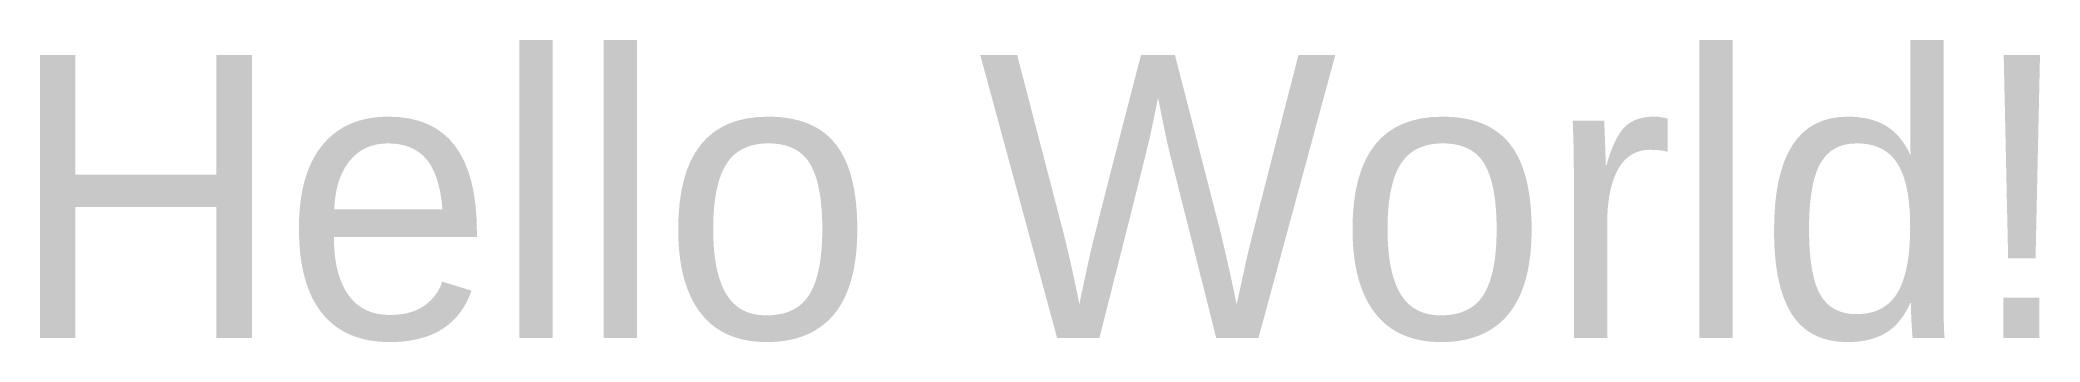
# Model space of a CAD drawing. Header units: millimetres. Extents: x -177 to 176, y -26 to 28.
import ezdxf
from ezdxf.enums import TextEntityAlignment as Align

# ---------------------------------------------------------------- set-up
doc = ezdxf.new("R2010")
doc.units = ezdxf.units.MM
doc.layers.add('Default', color=14, linetype='Continuous')

msp = doc.modelspace()

# ---------------------------------------------------------------- texts
at = {"layer": 'Default'}
msp.add_text('Hello World!', height=50, dxfattribs=at).set_placement((0, 0), align=Align.MIDDLE_CENTER)

doc.saveas('drawing.dxf')
